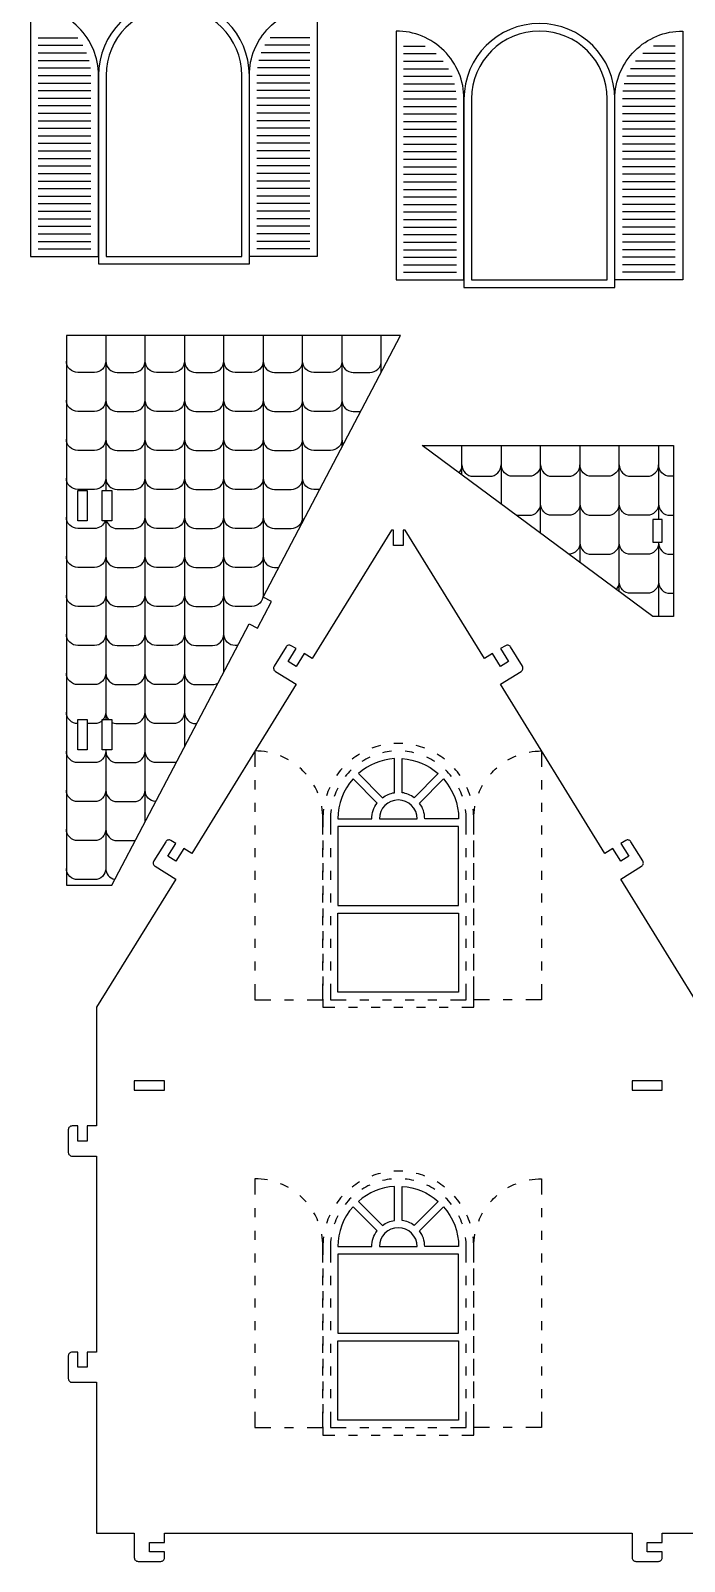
# Model space of a CAD drawing. Extents: x 3733 to 3923, y 1415 to 1537.
# Drawn here: x 3733.2 to 3767.9, y 1414.6 to 1495.8 of the extents above; entities that cross this region are included whole.
import ezdxf

# ---------------------------------------------------------------- set-up
doc = ezdxf.new("R2010")
doc.units = 0
doc.header["$MEASUREMENT"] = 0
doc.layers.add('LAYER1', color=18, linetype='CONTINUOUS')

msp = doc.modelspace()

# ---------------------------------------------------------------- linework, layer by layer
at = {"layer": 'LAYER1'}
for points in [[(3736.839, 1493.438), (3736.839, 1483.438), (3744.839, 1483.438), (3744.839, 1493.438, 1)], [(3733.239, 1483.838), (3736.839, 1483.838), (3736.839, 1493.438, 0.414214), (3733.239, 1497.038)], [(3737.239, 1493.438), (3737.239, 1483.838), (3744.439, 1483.838), (3744.439, 1493.438, 1)], [(3748.439, 1483.838), (3744.839, 1483.838), (3744.839, 1493.438, -0.414214), (3748.439, 1497.038)], [(3756.223, 1492.196), (3756.223, 1482.196), (3764.223, 1482.196), (3764.223, 1492.196, 1)], [(3752.623, 1482.596), (3756.223, 1482.596), (3756.223, 1492.196, 0.414214), (3752.623, 1495.796)], [(3756.623, 1492.196), (3756.623, 1482.596), (3763.823, 1482.596), (3763.823, 1492.196, 1)], [(3767.823, 1482.596), (3764.223, 1482.596), (3764.223, 1492.196, -0.414214), (3767.823, 1495.796)], [(3750.622, 1456.403), (3751.9, 1455.125, -0.125326), (3752.539, 1455.389), (3752.539, 1457.197, 0.166595)], [(3752.939, 1457.197, -0.166595), (3754.855, 1456.403), (3753.577, 1455.125, 0.125326), (3752.939, 1455.389)], [(3750.339, 1456.121, 0.182708), (3749.539, 1454.004), (3751.339, 1454.004, -0.161906), (3751.617, 1454.842)], [(3755.138, 1456.121, -0.182708), (3755.939, 1454.004), (3754.139, 1454.004, 0.161906), (3753.86, 1454.842)], [(3753.739, 1454.004, 1), (3751.739, 1454.004)], [(3750.622, 1433.711), (3751.9, 1432.432, -0.125326), (3752.539, 1432.697), (3752.539, 1434.505, 0.166595)], [(3752.939, 1434.505, -0.166595), (3754.855, 1433.711), (3753.577, 1432.432, 0.125326), (3752.939, 1432.697)], [(3750.339, 1433.428, 0.182708), (3749.539, 1431.311), (3751.339, 1431.311, -0.161906), (3751.617, 1432.15)], [(3755.138, 1433.428, -0.182708), (3755.939, 1431.311), (3754.139, 1431.311, 0.161906), (3753.86, 1432.15)], [(3753.739, 1431.311, 1), (3751.739, 1431.311)]]:
    msp.add_lwpolyline(points, format="xyb", close=True, dxfattribs=at)
for points in [[(3733.639, 1495.438), (3735.737, 1495.438)], [(3733.639, 1495.038), (3736.01, 1495.038)], [(3748.039, 1495.038), (3745.668, 1495.038)], [(3748.039, 1495.438), (3745.941, 1495.438)], [(3733.639, 1494.638), (3736.205, 1494.638)], [(3733.639, 1494.238), (3736.337, 1494.238)], [(3748.039, 1494.238), (3745.341, 1494.238)], [(3748.039, 1494.638), (3745.473, 1494.638)], [(3753.023, 1494.996), (3754.172, 1494.996)], [(3753.023, 1494.596), (3754.739, 1494.596)], [(3753.023, 1494.196), (3755.121, 1494.196)], [(3767.423, 1494.196), (3765.325, 1494.196)], [(3767.423, 1494.596), (3765.706, 1494.596)], [(3767.423, 1494.996), (3766.274, 1494.996)], [(3733.639, 1493.838), (3736.414, 1493.838)], [(3733.639, 1493.438), (3736.439, 1493.438)], [(3748.039, 1493.438), (3745.239, 1493.438)], [(3748.039, 1493.838), (3745.264, 1493.838)], [(3753.023, 1493.796), (3755.394, 1493.796)], [(3753.023, 1493.396), (3755.589, 1493.396)], [(3767.423, 1493.396), (3764.856, 1493.396)], [(3767.423, 1493.796), (3765.051, 1493.796)], [(3733.639, 1493.038), (3736.439, 1493.038)], [(3733.639, 1492.638), (3736.439, 1492.638)], [(3748.039, 1493.038), (3745.239, 1493.038)], [(3748.039, 1492.638), (3745.239, 1492.638)], [(3753.023, 1492.996), (3755.721, 1492.996)], [(3753.023, 1492.596), (3755.798, 1492.596)], [(3767.423, 1492.596), (3764.648, 1492.596)], [(3767.423, 1492.996), (3764.724, 1492.996)], [(3733.639, 1492.238), (3736.439, 1492.238)], [(3733.639, 1491.838), (3736.439, 1491.838)], [(3748.039, 1492.238), (3745.239, 1492.238)], [(3748.039, 1491.838), (3745.239, 1491.838)], [(3753.023, 1492.196), (3755.823, 1492.196)], [(3753.023, 1491.796), (3755.823, 1491.796)], [(3767.423, 1492.196), (3764.623, 1492.196)], [(3767.423, 1491.796), (3764.623, 1491.796)], [(3733.639, 1491.438), (3736.439, 1491.438)], [(3733.639, 1491.038), (3736.439, 1491.038)], [(3748.039, 1491.438), (3745.239, 1491.438)], [(3748.039, 1491.038), (3745.239, 1491.038)], [(3753.023, 1491.396), (3755.823, 1491.396)], [(3753.023, 1490.996), (3755.823, 1490.996)], [(3767.423, 1491.396), (3764.623, 1491.396)], [(3767.423, 1490.996), (3764.623, 1490.996)], [(3733.639, 1490.638), (3736.439, 1490.638)], [(3733.639, 1490.238), (3736.439, 1490.238)], [(3748.039, 1490.638), (3745.239, 1490.638)], [(3748.039, 1490.238), (3745.239, 1490.238)], [(3753.023, 1490.596), (3755.823, 1490.596)], [(3753.023, 1490.196), (3755.823, 1490.196)], [(3767.423, 1490.596), (3764.623, 1490.596)], [(3767.423, 1490.196), (3764.623, 1490.196)], [(3733.639, 1489.838), (3736.439, 1489.838)], [(3733.639, 1489.438), (3736.439, 1489.438)], [(3748.039, 1489.838), (3745.239, 1489.838)], [(3748.039, 1489.438), (3745.239, 1489.438)], [(3753.023, 1489.796), (3755.823, 1489.796)], [(3753.023, 1489.396), (3755.823, 1489.396)], [(3767.423, 1489.796), (3764.623, 1489.796)], [(3767.423, 1489.396), (3764.623, 1489.396)], [(3733.639, 1489.038), (3736.439, 1489.038)], [(3733.639, 1488.638), (3736.439, 1488.638)], [(3748.039, 1489.038), (3745.239, 1489.038)], [(3748.039, 1488.638), (3745.239, 1488.638)], [(3753.023, 1488.996), (3755.823, 1488.996)], [(3753.023, 1488.596), (3755.823, 1488.596)], [(3767.423, 1488.996), (3764.623, 1488.996)], [(3767.423, 1488.596), (3764.623, 1488.596)], [(3733.639, 1488.238), (3736.439, 1488.238)], [(3733.639, 1487.838), (3736.439, 1487.838)], [(3748.039, 1488.238), (3745.239, 1488.238)], [(3748.039, 1487.838), (3745.239, 1487.838)], [(3753.023, 1488.196), (3755.823, 1488.196)], [(3753.023, 1487.796), (3755.823, 1487.796)], [(3767.423, 1488.196), (3764.623, 1488.196)], [(3767.423, 1487.796), (3764.623, 1487.796)], [(3733.639, 1487.438), (3736.439, 1487.438)], [(3733.639, 1487.038), (3736.439, 1487.038)], [(3748.039, 1487.438), (3745.239, 1487.438)], [(3748.039, 1487.038), (3745.239, 1487.038)], [(3753.023, 1487.396), (3755.823, 1487.396)], [(3753.023, 1486.996), (3755.823, 1486.996)], [(3767.423, 1487.396), (3764.623, 1487.396)], [(3767.423, 1486.996), (3764.623, 1486.996)], [(3733.639, 1486.638), (3736.439, 1486.638)], [(3733.639, 1486.238), (3736.439, 1486.238)], [(3748.039, 1486.638), (3745.239, 1486.638)], [(3748.039, 1486.238), (3745.239, 1486.238)], [(3753.023, 1486.596), (3755.823, 1486.596)], [(3753.023, 1486.196), (3755.823, 1486.196)], [(3767.423, 1486.596), (3764.623, 1486.596)], [(3767.423, 1486.196), (3764.623, 1486.196)], [(3733.639, 1485.838), (3736.439, 1485.838)], [(3733.639, 1485.438), (3736.439, 1485.438)], [(3748.039, 1485.838), (3745.239, 1485.838)], [(3748.039, 1485.438), (3745.239, 1485.438)], [(3753.023, 1485.796), (3755.823, 1485.796)], [(3753.023, 1485.396), (3755.823, 1485.396)], [(3767.423, 1485.796), (3764.623, 1485.796)], [(3767.423, 1485.396), (3764.623, 1485.396)], [(3733.639, 1485.038), (3736.439, 1485.038)], [(3733.639, 1484.638), (3736.439, 1484.638)], [(3748.039, 1485.038), (3745.239, 1485.038)], [(3748.039, 1484.638), (3745.239, 1484.638)], [(3753.023, 1484.996), (3755.823, 1484.996)], [(3753.023, 1484.596), (3755.823, 1484.596)], [(3767.423, 1484.996), (3764.623, 1484.996)], [(3767.423, 1484.596), (3764.623, 1484.596)], [(3733.639, 1484.238), (3736.439, 1484.238)], [(3748.039, 1484.238), (3745.239, 1484.238)], [(3753.023, 1484.196), (3755.823, 1484.196)], [(3753.023, 1483.796), (3755.823, 1483.796)], [(3767.423, 1484.196), (3764.623, 1484.196)], [(3767.423, 1483.796), (3764.623, 1483.796)], [(3753.023, 1483.396), (3755.823, 1483.396)], [(3753.023, 1482.996), (3755.823, 1482.996)], [(3767.423, 1483.396), (3764.623, 1483.396)], [(3767.423, 1482.996), (3764.623, 1482.996)], [(3737.226, 1479.639), (3737.226, 1471.413)], [(3739.313, 1453.854), (3739.313, 1479.639)], [(3741.4, 1479.639), (3741.4, 1457.826)], [(3743.487, 1461.798), (3743.487, 1479.639)], [(3745.575, 1479.639), (3745.575, 1465.77)], [(3747.662, 1469.742), (3747.662, 1479.639)], [(3749.749, 1479.639), (3749.749, 1473.714)], [(3751.837, 1477.686), (3751.837, 1479.639)], [(3756.109, 1472.245), (3756.109, 1473.808)], [(3758.196, 1473.808), (3758.196, 1470.697)], [(3760.284, 1469.15), (3760.284, 1473.808)], [(3762.371, 1473.808), (3762.371, 1467.602)], [(3764.458, 1466.055), (3764.458, 1473.808)], [(3766.545, 1473.808), (3766.545, 1469.875)], [(3737.226, 1469.813), (3737.226, 1459.267)], [(3766.545, 1468.675), (3766.545, 1464.741)], [(3745.139, 1456.047), (3745.139, 1455.567)], [(3760.339, 1456.047), (3760.339, 1455.567)], [(3745.139, 1454.846), (3745.139, 1454.366)], [(3760.339, 1454.846), (3760.339, 1454.366)], [(3745.139, 1453.645), (3745.139, 1453.165)], [(3748.739, 1454.004), (3748.739, 1453.567)], [(3749.139, 1454.004), (3749.139, 1453.166)], [(3760.339, 1453.645), (3760.339, 1453.165)], [(3748.739, 1452.846), (3748.739, 1452.366)], [(3756.739, 1452.366), (3756.739, 1452.846)], [(3745.139, 1452.445), (3745.139, 1451.964)], [(3748.739, 1451.965), (3748.739, 1452.446)], [(3749.139, 1452.446), (3749.139, 1451.965)], [(3756.339, 1451.965), (3756.339, 1452.446)], [(3756.739, 1451.965), (3756.739, 1452.446)], [(3760.339, 1452.445), (3760.339, 1451.964)], [(3745.139, 1451.244), (3745.139, 1450.764)], [(3748.739, 1451.645), (3748.739, 1451.165)], [(3748.739, 1450.765), (3748.739, 1451.245)], [(3749.139, 1451.245), (3749.139, 1450.765)], [(3756.339, 1450.765), (3756.339, 1451.245)], [(3756.739, 1451.165), (3756.739, 1451.645)], [(3756.739, 1450.765), (3756.739, 1451.245)], [(3760.339, 1451.244), (3760.339, 1450.764)], [(3748.739, 1450.445), (3748.739, 1449.964)], [(3756.739, 1449.964), (3756.739, 1450.445)], [(3745.139, 1450.043), (3745.139, 1449.563)], [(3748.739, 1449.564), (3748.739, 1450.044)], [(3749.139, 1450.044), (3749.139, 1449.564)], [(3756.339, 1449.564), (3756.339, 1450.044)], [(3756.739, 1449.564), (3756.739, 1450.044)], [(3760.339, 1450.043), (3760.339, 1449.563)], [(3745.139, 1448.842), (3745.139, 1448.362)], [(3748.739, 1449.244), (3748.739, 1448.764)], [(3748.739, 1448.363), (3748.739, 1448.843)], [(3749.139, 1448.843), (3749.139, 1448.363)], [(3756.339, 1448.363), (3756.339, 1448.843)], [(3756.739, 1448.764), (3756.739, 1449.244)], [(3756.739, 1448.363), (3756.739, 1448.843)], [(3760.339, 1448.842), (3760.339, 1448.362)], [(3748.739, 1448.043), (3748.739, 1447.563)], [(3756.739, 1447.563), (3756.739, 1448.043)], [(3745.139, 1447.642), (3745.139, 1447.161)], [(3748.739, 1447.162), (3748.739, 1447.643)], [(3749.139, 1447.643), (3749.139, 1447.162)], [(3756.339, 1447.162), (3756.339, 1447.643)], [(3756.739, 1447.162), (3756.739, 1447.643)], [(3760.339, 1447.642), (3760.339, 1447.161)], [(3745.139, 1446.441), (3745.139, 1445.96)], [(3748.739, 1446.842), (3748.739, 1446.362)], [(3748.739, 1445.962), (3748.739, 1446.442)], [(3749.139, 1446.442), (3749.139, 1445.962)], [(3756.339, 1445.962), (3756.339, 1446.442)], [(3756.739, 1446.362), (3756.739, 1446.842)], [(3756.739, 1445.962), (3756.739, 1446.442)], [(3760.339, 1446.441), (3760.339, 1445.96)], [(3748.739, 1445.642), (3748.739, 1445.161)], [(3756.739, 1445.161), (3756.739, 1445.642)], [(3745.139, 1445.24), (3745.139, 1444.404)], [(3747.899, 1444.404), (3748.739, 1444.404), (3748.739, 1445.241)], [(3749.139, 1445.241), (3749.139, 1444.404), (3749.977, 1444.404)], [(3755.5, 1444.404), (3756.339, 1444.404), (3756.339, 1445.241)], [(3757.578, 1444.404), (3756.739, 1444.404), (3756.739, 1445.241)], [(3760.339, 1445.24), (3760.339, 1444.404)], [(3745.139, 1444.404), (3745.978, 1444.404)], [(3746.698, 1444.404), (3747.179, 1444.404)], [(3748.739, 1444.441), (3748.739, 1444.004), (3749.376, 1444.004)], [(3750.097, 1444.004), (3750.577, 1444.004)], [(3750.697, 1444.404), (3751.178, 1444.404)], [(3751.298, 1444.004), (3751.778, 1444.004)], [(3751.898, 1444.404), (3752.378, 1444.404)], [(3752.498, 1444.004), (3752.979, 1444.004)], [(3753.099, 1444.404), (3753.579, 1444.404)], [(3753.699, 1444.004), (3754.179, 1444.004)], [(3754.3, 1444.404), (3754.78, 1444.404)], [(3754.9, 1444.004), (3755.38, 1444.004)], [(3756.101, 1444.004), (3756.739, 1444.004), (3756.739, 1444.441)], [(3758.779, 1444.404), (3758.298, 1444.404)], [(3760.339, 1444.404), (3759.499, 1444.404)], [(3745.139, 1433.354), (3745.139, 1432.874)], [(3760.339, 1433.354), (3760.339, 1432.874)], [(3745.139, 1432.154), (3745.139, 1431.673)], [(3760.339, 1432.154), (3760.339, 1431.673)], [(3745.139, 1430.953), (3745.139, 1430.473)], [(3748.739, 1431.311), (3748.739, 1430.874)], [(3749.139, 1431.311), (3749.139, 1430.474)], [(3760.339, 1430.953), (3760.339, 1430.473)], [(3748.739, 1430.154), (3748.739, 1429.673)], [(3756.739, 1429.673), (3756.739, 1430.154)], [(3745.139, 1429.752), (3745.139, 1429.272)], [(3748.739, 1429.273), (3748.739, 1429.753)], [(3749.139, 1429.753), (3749.139, 1429.273)], [(3756.339, 1429.273), (3756.339, 1429.753)], [(3756.739, 1429.273), (3756.739, 1429.753)], [(3760.339, 1429.752), (3760.339, 1429.272)], [(3745.139, 1428.551), (3745.139, 1428.071)], [(3748.739, 1428.953), (3748.739, 1428.473)], [(3748.739, 1428.072), (3748.739, 1428.553)], [(3749.139, 1428.553), (3749.139, 1428.072)], [(3756.339, 1428.072), (3756.339, 1428.553)], [(3756.739, 1428.473), (3756.739, 1428.953)], [(3756.739, 1428.072), (3756.739, 1428.553)], [(3760.339, 1428.551), (3760.339, 1428.071)], [(3748.739, 1427.752), (3748.739, 1427.272)], [(3756.739, 1427.272), (3756.739, 1427.752)], [(3745.139, 1427.351), (3745.139, 1426.87)], [(3748.739, 1426.872), (3748.739, 1427.352)], [(3749.139, 1427.352), (3749.139, 1426.872)], [(3756.339, 1426.872), (3756.339, 1427.352)], [(3756.739, 1426.872), (3756.739, 1427.352)], [(3760.339, 1427.351), (3760.339, 1426.87)], [(3745.139, 1426.15), (3745.139, 1425.67)], [(3748.739, 1426.551), (3748.739, 1426.071)], [(3748.739, 1425.671), (3748.739, 1426.151)], [(3749.139, 1426.151), (3749.139, 1425.671)], [(3756.339, 1425.671), (3756.339, 1426.151)], [(3756.739, 1426.071), (3756.739, 1426.551)], [(3756.739, 1425.671), (3756.739, 1426.151)], [(3760.339, 1426.15), (3760.339, 1425.67)], [(3748.739, 1425.351), (3748.739, 1424.87)], [(3756.739, 1424.87), (3756.739, 1425.351)], [(3745.139, 1424.949), (3745.139, 1424.469)], [(3748.739, 1424.47), (3748.739, 1424.95)], [(3749.139, 1424.95), (3749.139, 1424.47)], [(3756.339, 1424.47), (3756.339, 1424.95)], [(3756.739, 1424.47), (3756.739, 1424.95)], [(3760.339, 1424.949), (3760.339, 1424.469)], [(3745.139, 1423.748), (3745.139, 1423.268)], [(3748.739, 1424.15), (3748.739, 1423.67)], [(3748.739, 1423.269), (3748.739, 1423.75)], [(3749.139, 1423.75), (3749.139, 1423.269)], [(3756.339, 1423.269), (3756.339, 1423.75)], [(3756.739, 1423.67), (3756.739, 1424.15)], [(3756.739, 1423.269), (3756.739, 1423.75)], [(3760.339, 1423.748), (3760.339, 1423.268)], [(3748.739, 1422.949), (3748.739, 1422.469)], [(3756.739, 1422.469), (3756.739, 1422.949)], [(3745.139, 1422.548), (3745.139, 1421.711)], [(3747.899, 1421.711), (3748.739, 1421.711), (3748.739, 1422.549)], [(3749.139, 1422.549), (3749.139, 1421.711), (3749.977, 1421.711)], [(3755.5, 1421.711), (3756.339, 1421.711), (3756.339, 1422.549)], [(3757.578, 1421.711), (3756.739, 1421.711), (3756.739, 1422.549)], [(3760.339, 1422.548), (3760.339, 1421.711)], [(3745.139, 1421.711), (3745.978, 1421.711)], [(3746.698, 1421.711), (3747.179, 1421.711)], [(3748.739, 1421.748), (3748.739, 1421.311), (3749.376, 1421.311)], [(3750.097, 1421.311), (3750.577, 1421.311)], [(3750.697, 1421.711), (3751.178, 1421.711)], [(3751.298, 1421.311), (3751.778, 1421.311)], [(3751.898, 1421.711), (3752.378, 1421.711)], [(3752.498, 1421.311), (3752.979, 1421.311)], [(3753.099, 1421.711), (3753.579, 1421.711)], [(3753.699, 1421.311), (3754.179, 1421.311)], [(3754.3, 1421.711), (3754.78, 1421.711)], [(3754.9, 1421.311), (3755.38, 1421.311)], [(3756.101, 1421.311), (3756.739, 1421.311), (3756.739, 1421.748)], [(3758.779, 1421.711), (3758.298, 1421.711)], [(3760.339, 1421.711), (3759.499, 1421.711)]]:
    msp.add_lwpolyline(points, dxfattribs=at)
for points in [[(3745.573, 1465.766), (3752.863, 1479.639), (3735.138, 1479.639), (3735.138, 1450.477), (3737.538, 1450.477), (3744.828, 1464.35), (3745.271, 1464.117), (3746.015, 1465.534)], [(3754, 1473.808), (3767.33, 1473.808), (3767.33, 1464.741), (3766.23, 1464.741)], [(3735.738, 1471.413), (3736.238, 1471.413), (3736.238, 1469.813), (3735.738, 1469.813)], [(3737.038, 1471.413), (3737.538, 1471.413), (3737.538, 1469.813), (3737.038, 1469.813)], [(3766.73, 1469.875), (3766.23, 1469.875), (3766.23, 1468.675), (3766.73, 1468.675)], [(3735.738, 1459.267), (3736.238, 1459.267), (3736.238, 1457.667), (3735.738, 1457.667)], [(3737.038, 1459.267), (3737.538, 1459.267), (3737.538, 1457.667), (3737.038, 1457.667)], [(3755.939, 1453.604), (3749.539, 1453.604), (3749.539, 1449.404), (3755.939, 1449.404)], [(3755.939, 1449.004), (3755.939, 1444.804), (3749.539, 1444.804), (3749.539, 1449.004)], [(3738.739, 1440.111), (3738.739, 1439.611), (3740.339, 1439.611), (3740.339, 1440.111)], [(3765.139, 1440.111), (3765.139, 1439.611), (3766.739, 1439.611), (3766.739, 1440.111)], [(3755.939, 1430.911), (3749.539, 1430.911), (3749.539, 1426.711), (3755.939, 1426.711)], [(3755.939, 1426.311), (3755.939, 1422.111), (3749.539, 1422.111), (3749.539, 1426.311)]]:
    msp.add_lwpolyline(points, close=True, dxfattribs=at)
for points in [[(3737.226, 1478.286, -0.414214), (3736.626, 1477.686), (3735.738, 1477.686, -0.414214), (3735.138, 1478.286)], [(3737.226, 1478.286, 0.414214), (3737.826, 1477.686), (3738.713, 1477.686, 0.414214), (3739.313, 1478.286)], [(3741.4, 1478.286, -0.414214), (3740.8, 1477.686), (3739.913, 1477.686, -0.414214), (3739.313, 1478.286)], [(3741.4, 1478.286, 0.414214), (3742, 1477.686), (3742.887, 1477.686, 0.414214), (3743.487, 1478.286)], [(3745.575, 1478.286, -0.414214), (3744.975, 1477.686), (3744.087, 1477.686, -0.414214), (3743.487, 1478.286)], [(3745.575, 1478.286, 0.414214), (3746.175, 1477.686), (3747.062, 1477.686, 0.414214), (3747.662, 1478.286)], [(3749.749, 1478.286, -0.414214), (3749.149, 1477.686), (3748.262, 1477.686, -0.414214), (3747.662, 1478.286)], [(3749.749, 1478.286, 0.414214), (3750.349, 1477.686), (3751.237, 1477.686, 0.414214), (3751.837, 1478.286)], [(3737.226, 1476.216, -0.414214), (3736.626, 1475.616), (3735.738, 1475.616, -0.414214), (3735.138, 1476.216)], [(3737.226, 1476.216, 0.414214), (3737.826, 1475.616), (3738.713, 1475.616, 0.414214), (3739.313, 1476.216)], [(3741.4, 1476.216, -0.414214), (3740.8, 1475.616), (3739.913, 1475.616, -0.414214), (3739.313, 1476.216)], [(3741.4, 1476.216, 0.414214), (3742, 1475.616), (3742.887, 1475.616, 0.414214), (3743.487, 1476.216)], [(3745.575, 1476.216, -0.414214), (3744.975, 1475.616), (3744.087, 1475.616, -0.414214), (3743.487, 1476.216)], [(3745.575, 1476.216, 0.414214), (3746.175, 1475.616), (3747.062, 1475.616, 0.414214), (3747.662, 1476.216)], [(3749.749, 1476.216, -0.414214), (3749.149, 1475.616), (3748.262, 1475.616, -0.414214), (3747.662, 1476.216)], [(3749.749, 1476.216, 0.414214), (3750.349, 1475.616), (3750.748, 1475.616)], [(3737.226, 1474.146, -0.414214), (3736.626, 1473.546), (3735.738, 1473.546, -0.414214), (3735.138, 1474.146)], [(3737.226, 1474.146, 0.414214), (3737.826, 1473.546), (3738.713, 1473.546, 0.414214), (3739.313, 1474.146)], [(3741.4, 1474.146, -0.414214), (3740.8, 1473.546), (3739.913, 1473.546, -0.414214), (3739.313, 1474.146)], [(3741.4, 1474.146, 0.414214), (3742, 1473.546), (3742.887, 1473.546, 0.414214), (3743.487, 1474.146)], [(3745.575, 1474.146, -0.414214), (3744.975, 1473.546), (3744.087, 1473.546, -0.414214), (3743.487, 1474.146)], [(3745.575, 1474.146, 0.414214), (3746.175, 1473.546), (3747.062, 1473.546, 0.414214), (3747.662, 1474.146)], [(3749.749, 1474.146, -0.414214), (3749.149, 1473.546), (3748.262, 1473.546, -0.414214), (3747.662, 1474.146)], [(3749.749, 1474.146, 0.126595), (3749.824, 1473.856)], [(3756.109, 1472.778, -0.191627), (3755.945, 1472.366)], [(3756.109, 1472.778, 0.414214), (3756.709, 1472.178), (3757.596, 1472.178, 0.414214), (3758.196, 1472.778)], [(3760.284, 1472.778, -0.414214), (3759.684, 1472.178), (3758.796, 1472.178, -0.414214), (3758.196, 1472.778)], [(3760.284, 1472.778, 0.414214), (3760.884, 1472.178), (3761.771, 1472.178, 0.414214), (3762.371, 1472.778)], [(3764.458, 1472.778, -0.414214), (3763.858, 1472.178), (3762.971, 1472.178, -0.414214), (3762.371, 1472.778)], [(3764.458, 1472.778, 0.414214), (3765.058, 1472.178), (3765.945, 1472.178, 0.414214), (3766.545, 1472.778)], [(3767.33, 1472.178), (3767.145, 1472.178, -0.414214), (3766.545, 1472.778)], [(3737.226, 1472.076, -0.414214), (3736.626, 1471.476), (3735.738, 1471.476, -0.414214), (3735.138, 1472.076)], [(3737.226, 1472.076, 0.414214), (3737.826, 1471.476), (3738.713, 1471.476, 0.414214), (3739.313, 1472.076)], [(3741.4, 1472.076, -0.414214), (3740.8, 1471.476), (3739.913, 1471.476, -0.414214), (3739.313, 1472.076)], [(3741.4, 1472.076, 0.414214), (3742, 1471.476), (3742.887, 1471.476, 0.414214), (3743.487, 1472.076)], [(3745.575, 1472.076, -0.414214), (3744.975, 1471.476), (3744.087, 1471.476, -0.414214), (3743.487, 1472.076)], [(3745.575, 1472.076, 0.414214), (3746.175, 1471.476), (3747.062, 1471.476, 0.414214), (3747.662, 1472.076)], [(3748.573, 1471.476), (3748.262, 1471.476, -0.414214), (3747.662, 1472.076)], [(3758.196, 1470.708, -0.004646), (3758.196, 1470.697)], [(3758.196, 1470.708, 0.004711), (3758.196, 1470.697)], [(3758.99, 1470.108), (3759.684, 1470.108, 0.414214), (3760.284, 1470.708)], [(3762.371, 1470.708, -0.414214), (3761.771, 1470.108), (3760.884, 1470.108, -0.414214), (3760.284, 1470.708)], [(3762.371, 1470.708, 0.414214), (3762.971, 1470.108), (3763.858, 1470.108, 0.414214), (3764.458, 1470.708)], [(3766.545, 1470.708, -0.414214), (3765.945, 1470.108), (3765.058, 1470.108, -0.414214), (3764.458, 1470.708)], [(3766.545, 1470.708, 0.414214), (3767.145, 1470.108), (3767.33, 1470.108)], [(3737.194, 1469.813, -0.321452), (3736.626, 1469.406), (3735.738, 1469.406, -0.414214), (3735.138, 1470.006)], [(3737.257, 1469.813, 0.321452), (3737.826, 1469.406), (3738.713, 1469.406, 0.414214), (3739.313, 1470.006)], [(3741.4, 1470.006, -0.414214), (3740.8, 1469.406), (3739.913, 1469.406, -0.414214), (3739.313, 1470.006)], [(3741.4, 1470.006, 0.414214), (3742, 1469.406), (3742.887, 1469.406, 0.414214), (3743.487, 1470.006)], [(3745.575, 1470.006, -0.414214), (3744.975, 1469.406), (3744.087, 1469.406, -0.414214), (3743.487, 1470.006)], [(3745.575, 1470.006, 0.414214), (3746.175, 1469.406), (3747.062, 1469.406, 0.414214), (3747.662, 1470.006)], [(3747.696, 1469.807, -0.084679), (3747.662, 1470.006)], [(3768.739, 1444.004), (3764.535, 1450.81), (3765.641, 1451.493, 0.414214), (3765.706, 1451.768), (3765.075, 1452.789, 0.414214), (3764.8, 1452.854), (3764.545, 1452.697), (3764.965, 1452.016), (3764.54, 1451.753), (3764.119, 1452.434), (3763.694, 1452.171), (3758.152, 1461.144), (3759.258, 1461.827, 0.414214), (3759.323, 1462.102), (3758.693, 1463.123, 0.414214), (3758.417, 1463.188), (3758.162, 1463.03), (3758.583, 1462.35), (3758.157, 1462.087), (3757.737, 1462.768), (3757.311, 1462.505), (3753.107, 1469.311), (3752.989, 1469.311), (3752.989, 1468.511), (3752.489, 1468.511), (3752.489, 1469.311), (3752.37, 1469.311), (3748.166, 1462.505), (3747.74, 1462.768), (3747.32, 1462.087), (3746.895, 1462.35), (3747.315, 1463.03), (3747.06, 1463.188, 0.414214), (3746.784, 1463.123), (3746.154, 1462.102, 0.414214), (3746.219, 1461.827), (3747.325, 1461.144), (3741.783, 1452.171), (3741.358, 1452.434), (3740.937, 1451.753), (3740.512, 1452.016), (3740.932, 1452.697), (3740.677, 1452.854, 0.414214), (3740.402, 1452.789), (3739.771, 1451.768, 0.414214), (3739.836, 1451.493), (3740.943, 1450.81), (3736.739, 1444.004), (3736.739, 1437.711), (3736.239, 1437.711), (3736.239, 1436.911), (3735.739, 1436.911), (3735.739, 1437.711), (3735.439, 1437.711, 0.414214), (3735.239, 1437.511), (3735.239, 1436.311, 0.414214), (3735.439, 1436.111), (3736.739, 1436.111), (3736.739, 1425.711), (3736.239, 1425.711), (3736.239, 1424.911), (3735.739, 1424.911), (3735.739, 1425.711), (3735.439, 1425.711, 0.414214), (3735.239, 1425.511), (3735.239, 1424.311, 0.414214), (3735.439, 1424.111), (3736.739, 1424.111), (3736.739, 1416.111), (3738.739, 1416.111), (3738.739, 1414.811, 0.414214), (3738.939, 1414.611), (3740.139, 1414.611, 0.414214), (3740.339, 1414.811), (3740.339, 1415.111), (3739.539, 1415.111), (3739.539, 1415.611), (3740.339, 1415.611), (3740.339, 1416.111), (3765.139, 1416.111), (3765.139, 1414.811, 0.414214), (3765.339, 1414.611), (3766.539, 1414.611, 0.414214), (3766.739, 1414.811), (3766.739, 1415.111), (3765.939, 1415.111), (3765.939, 1415.611), (3766.739, 1415.611), (3766.739, 1416.111), (3768.739, 1416.111)], [(3762.371, 1468.638, -0.40858), (3761.782, 1468.038)], [(3762.371, 1468.638, 0.414214), (3762.971, 1468.038), (3763.858, 1468.038, 0.414214), (3764.458, 1468.638)], [(3766.545, 1468.638, -0.414214), (3765.945, 1468.038), (3765.058, 1468.038, -0.414214), (3764.458, 1468.638)], [(3766.545, 1468.638, 0.414214), (3767.145, 1468.038), (3767.33, 1468.038)], [(3737.226, 1467.936, -0.414214), (3736.626, 1467.336), (3735.738, 1467.336, -0.414214), (3735.138, 1467.936)], [(3737.226, 1467.936, 0.414214), (3737.826, 1467.336), (3738.713, 1467.336, 0.414214), (3739.313, 1467.936)], [(3741.4, 1467.936, -0.414214), (3740.8, 1467.336), (3739.913, 1467.336, -0.414214), (3739.313, 1467.936)], [(3741.4, 1467.936, 0.414214), (3742, 1467.336), (3742.887, 1467.336, 0.414214), (3743.487, 1467.936)], [(3745.575, 1467.936, -0.414214), (3744.975, 1467.336), (3744.087, 1467.336, -0.414214), (3743.487, 1467.936)], [(3745.575, 1467.936, 0.414214), (3746.175, 1467.336), (3746.397, 1467.336)], [(3737.226, 1465.866, -0.414214), (3736.626, 1465.266), (3735.738, 1465.266, -0.414214), (3735.138, 1465.866)], [(3737.226, 1465.866, 0.414214), (3737.826, 1465.266), (3738.713, 1465.266, 0.414214), (3739.313, 1465.866)], [(3741.4, 1465.866, -0.414214), (3740.8, 1465.266), (3739.913, 1465.266, -0.414214), (3739.313, 1465.866)], [(3741.4, 1465.866, 0.414214), (3742, 1465.266), (3742.887, 1465.266, 0.414214), (3743.487, 1465.866)], [(3745.575, 1465.866, -0.414213), (3744.975, 1465.266), (3744.087, 1465.266, -0.414214), (3743.487, 1465.866)], [(3745.575, 1465.866, 0.035229), (3745.581, 1465.782)], [(3764.305, 1466.168, 0.184596), (3764.458, 1466.568)], [(3766.545, 1466.568, -0.414214), (3765.945, 1465.968), (3765.058, 1465.968, -0.414214), (3764.458, 1466.568)], [(3766.545, 1466.568, 0.414214), (3767.145, 1465.968), (3767.33, 1465.968)], [(3737.226, 1463.796, -0.414214), (3736.626, 1463.196), (3735.738, 1463.196, -0.414214), (3735.138, 1463.796)], [(3737.226, 1463.796, 0.414214), (3737.826, 1463.196), (3738.713, 1463.196, 0.414214), (3739.313, 1463.796)], [(3741.4, 1463.796, -0.414214), (3740.8, 1463.196), (3739.913, 1463.196, -0.414214), (3739.313, 1463.796)], [(3741.4, 1463.796, 0.414214), (3742, 1463.196), (3742.887, 1463.196, 0.414214), (3743.487, 1463.796)], [(3744.222, 1463.196), (3744.087, 1463.196, -0.414214), (3743.487, 1463.796)], [(3737.226, 1461.726, -0.414214), (3736.626, 1461.126), (3735.738, 1461.126, -0.414214), (3735.138, 1461.726)], [(3737.226, 1461.726, 0.414214), (3737.826, 1461.126), (3738.713, 1461.126, 0.414214), (3739.313, 1461.726)], [(3741.4, 1461.726, -0.414214), (3740.8, 1461.126), (3739.913, 1461.126, -0.414214), (3739.313, 1461.726)], [(3741.4, 1461.726, 0.414214), (3742, 1461.126), (3742.887, 1461.126, 0.124045), (3743.172, 1461.197)], [(3735.738, 1459.056, -0.414214), (3735.138, 1459.656)], [(3737.226, 1459.656, -0.414214), (3736.626, 1459.056), (3736.238, 1459.056)], [(3737.226, 1459.656, 0.177786), (3737.368, 1459.267)], [(3737.538, 1459.129, 0.125481), (3737.826, 1459.056), (3738.713, 1459.056, 0.414214), (3739.313, 1459.656)], [(3741.4, 1459.656, -0.414214), (3740.8, 1459.056), (3739.913, 1459.056, -0.414214), (3739.313, 1459.656)], [(3741.4, 1459.656, 0.414214), (3742, 1459.056), (3742.046, 1459.056)], [(3737.226, 1457.667), (3737.226, 1451.376, 0.354693), (3737.702, 1450.789)], [(3751.787, 1457.889, 0.030028), (3751.329, 1457.747)], [(3752.979, 1457.996, 0.030028), (3752.499, 1457.996)], [(3754.149, 1457.747, 0.030028), (3753.69, 1457.889)], [(3737.226, 1457.586, -0.414214), (3736.626, 1456.986), (3735.738, 1456.986, -0.414214), (3735.138, 1457.586)], [(3737.226, 1457.586, 0.414214), (3737.826, 1456.986), (3738.713, 1456.986, 0.414214), (3739.313, 1457.586)], [(3740.972, 1457.011, -0.072634), (3740.8, 1456.986), (3739.913, 1456.986, -0.414214), (3739.313, 1457.586)], [(3745.801, 1457.542, 0.046286), (3745.139, 1457.604), (3745.139, 1456.767)], [(3746.923, 1457.13, 0.033367), (3746.491, 1457.34)], [(3750.681, 1457.434, 0.030028), (3750.285, 1457.163)], [(3751.226, 1457.271, 0.033367), (3750.805, 1457.04)], [(3752.379, 1457.586, 0.033367), (3751.906, 1457.506)], [(3753.571, 1457.506, 0.033367), (3753.098, 1457.586)], [(3754.672, 1457.04, 0.033367), (3754.251, 1457.271)], [(3755.192, 1457.163, 0.030028), (3754.796, 1457.434)], [(3758.554, 1457.13, -0.033367), (3758.986, 1457.34)], [(3759.676, 1457.542, -0.046286), (3760.339, 1457.604), (3760.339, 1456.767)], [(3747.848, 1456.374, 0.033367), (3747.509, 1456.713)], [(3749.759, 1456.672, 0.030028), (3749.46, 1456.296)], [(3750.24, 1456.595, 0.033367), (3749.917, 1456.24)], [(3755.56, 1456.24, 0.033367), (3755.237, 1456.595)], [(3756.017, 1456.296, 0.030028), (3755.719, 1456.672)], [(3757.629, 1456.374, -0.033367), (3757.968, 1456.713)], [(3737.226, 1455.516, -0.414214), (3736.626, 1454.916), (3735.738, 1454.916, -0.414214), (3735.138, 1455.516)], [(3737.226, 1455.516, 0.414214), (3737.826, 1454.916), (3738.713, 1454.916, 0.414214), (3739.313, 1455.516)], [(3739.872, 1454.917, -0.394173), (3739.313, 1455.516)], [(3748.475, 1455.356, 0.033367), (3748.265, 1455.788)], [(3749.103, 1455.671, 0.030028), (3748.929, 1455.224)], [(3749.529, 1455.634, 0.033367), (3749.341, 1455.193)], [(3756.136, 1455.193, 0.033367), (3755.948, 1455.634)], [(3756.548, 1455.224, 0.030028), (3756.374, 1455.671)], [(3757.002, 1455.356, -0.033367), (3757.212, 1455.788)], [(3748.739, 1453.166), (3748.739, 1454.004, 0.046286), (3748.677, 1454.666)], [(3748.772, 1454.522, 0.03248), (3748.739, 1454.004)], [(3749.172, 1454.494, 0.03415), (3749.139, 1454.004)], [(3756.339, 1453.166), (3756.339, 1454.004, 0.03415), (3756.305, 1454.494)], [(3756.739, 1453.567), (3756.739, 1454.004, 0.03248), (3756.705, 1454.522)], [(3756.739, 1453.166), (3756.739, 1454.004, -0.046286), (3756.8, 1454.666)], [(3737.226, 1453.446, -0.414214), (3736.626, 1452.846), (3735.738, 1452.846, -0.414214), (3735.138, 1453.446)], [(3737.226, 1453.446, 0.414214), (3737.826, 1452.846), (3738.713, 1452.846, 0.030283), (3738.785, 1452.85)], [(3737.226, 1451.376, -0.414214), (3736.626, 1450.776), (3735.738, 1450.776, -0.414214), (3735.138, 1451.376)], [(3745.801, 1434.85, 0.046286), (3745.139, 1434.911), (3745.139, 1434.075)], [(3751.787, 1435.196, 0.030028), (3751.329, 1435.055)], [(3752.979, 1435.304, 0.030028), (3752.499, 1435.304)], [(3754.149, 1435.055, 0.030028), (3753.69, 1435.196)], [(3759.676, 1434.85, -0.046286), (3760.339, 1434.911), (3760.339, 1434.075)], [(3746.923, 1434.438, 0.033367), (3746.491, 1434.648)], [(3750.681, 1434.741, 0.030028), (3750.285, 1434.47)], [(3751.226, 1434.578, 0.033367), (3750.805, 1434.348)], [(3752.379, 1434.893, 0.033367), (3751.906, 1434.814)], [(3753.571, 1434.814, 0.033367), (3753.098, 1434.893)], [(3754.672, 1434.348, 0.033367), (3754.251, 1434.578)], [(3755.192, 1434.47, 0.030028), (3754.796, 1434.741)], [(3758.554, 1434.438, -0.033367), (3758.986, 1434.648)], [(3747.848, 1433.682, 0.033367), (3747.509, 1434.021)], [(3749.759, 1433.98, 0.030028), (3749.46, 1433.603)], [(3750.24, 1433.903, 0.033367), (3749.917, 1433.547)], [(3755.56, 1433.547, 0.033367), (3755.237, 1433.903)], [(3756.017, 1433.603, 0.030028), (3755.719, 1433.98)], [(3757.629, 1433.682, -0.033367), (3757.968, 1434.021)], [(3748.475, 1432.664, 0.033367), (3748.265, 1433.096)], [(3749.103, 1432.979, 0.030028), (3748.929, 1432.531)], [(3749.529, 1432.942, 0.033367), (3749.341, 1432.501)], [(3756.136, 1432.501, 0.033367), (3755.948, 1432.942)], [(3756.548, 1432.531, 0.030028), (3756.374, 1432.979)], [(3757.002, 1432.664, -0.033367), (3757.212, 1433.096)], [(3748.739, 1430.474), (3748.739, 1431.311, 0.046286), (3748.677, 1431.974)], [(3748.772, 1431.829, 0.03248), (3748.739, 1431.311)], [(3749.172, 1431.801, 0.03415), (3749.139, 1431.311)], [(3756.339, 1430.474), (3756.339, 1431.311, 0.03415), (3756.305, 1431.801)], [(3756.739, 1430.874), (3756.739, 1431.311, 0.03248), (3756.705, 1431.829)], [(3756.739, 1430.474), (3756.739, 1431.311, -0.046286), (3756.8, 1431.974)]]:
    msp.add_lwpolyline(points, format="xyb", dxfattribs=at)

doc.saveas('drawing.dxf')
